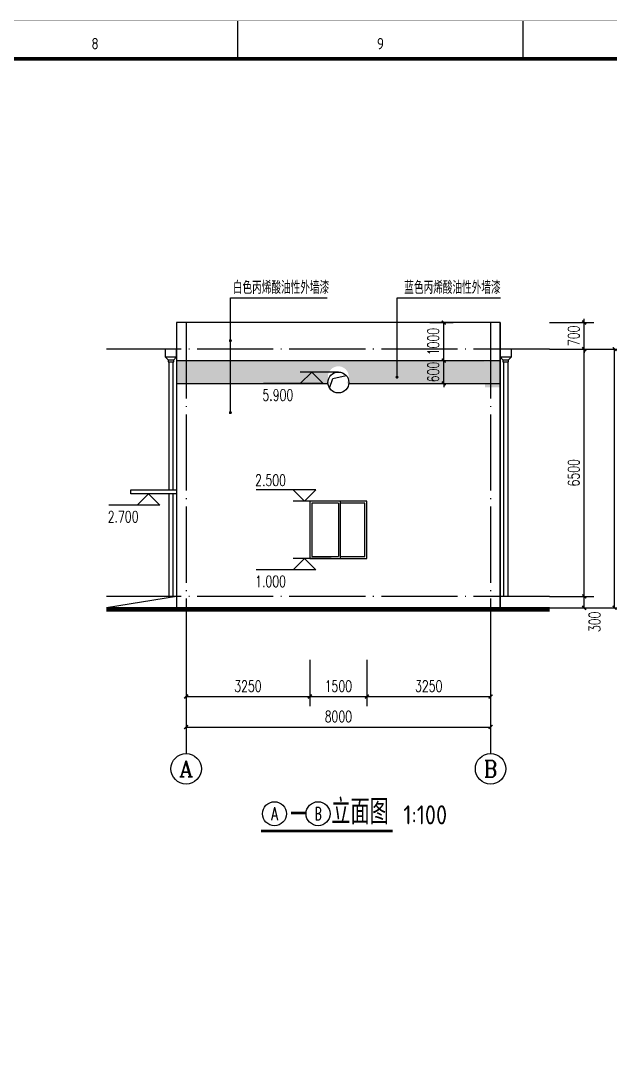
# Model space of a CAD drawing. Extents: x 36816 to 262577, y 14502 to 89811.
# Drawn here: x 211848 to 227343, y 53461 to 80617 of the extents above; entities that cross this region are included whole.
import ezdxf
from ezdxf.enums import TextEntityAlignment as Align

# ---------------------------------------------------------------- set-up
doc = ezdxf.new("R2010")
doc.units = 0
doc.header["$LTSCALE"] = 1000
doc.header["$MEASUREMENT"] = 0
doc.linetypes.add('DOTE', pattern=[2.42, 2, -0.2, 0.02, -0.2])
doc.layers.get('0').update_dxf_attribs({"color": 8})
doc.layers.get('Defpoints').update_dxf_attribs({"color": 8})
for name, color, linetype in [('3T_WOOD', 8, 'Continuous'), ('AXIS', 8, 'Continuous'), ('AXIS_TEXT', 8, 'Continuous'), ('DIM_ELEV', 8, 'Continuous'), ('DIM_LEAD', 8, 'Continuous'), ('DIM_SYMB', 8, 'Continuous'), ('DOTE', 8, 'DOTE'), ('PUB_DIM', 8, 'Continuous'), ('PUB_TEXT', 8, 'Continuous'), ('WALL', 8, 'Continuous'), ('WINDOW', 8, 'Continuous'), ('WINDOW_TEXT', 8, 'Continuous')]:
    doc.layers.add(name, color=color, linetype=linetype)
doc.styles.add('_HZTXT', font='standard.shx', dxfattribs={"width": 0.8, "bigfont": 'haiwenhz.shx'})
doc.styles.add('_TCH_AXIS', font='COMPLEX.shx', dxfattribs={"bigfont": 'gbcbig.shx'})
doc.styles.add('_TCH_DIM', font='simplex.shx', dxfattribs={"bigfont": 'gbcbig.shx'})
doc.styles.add('_TCH_DIM_T3', font='simplex.shx', dxfattribs={"width": 0.705882, "bigfont": 'gbcbig.shx'})
doc.styles.add('COMPLEX', font='COMPLEX')
doc.styles.get("Standard").update_dxf_attribs({"font": 'gbenor.shx', "bigfont": 'gbcbig.shx'})
doc.styles.add('TK', font='GEDITXT.SHX', dxfattribs={"width": 0.85, "height": 3.5, "bigfont": 'DXT.SHX'})
doc.dimstyles.new('_TCH_ARCH&&100', dxfattribs={"dimtxt": 297.5, "dimasz": 100, "dimexe": 250, "dimexo": 300, "dimgap": 126.25, "dimtad": 1, "dimdec": 0, "dimzin": 0, "dimdsep": 46, "dimtxsty": '_TCH_DIM_T3', "dimblk": 'ARCHTICK', "dimcen": 0.09, "dimclrt": 7, "dimazin": 2, "dimtfac": 1, "dimtdec": 0, "dimtix": 1, "dimtmove": 2, "dimatfit": 3, "dimldrblk": 'ARCHTICK', "dimfxl": 0, "dimtolj": 1, "dimtzin": 0, "dimarcsym": 0})

# ---------------------------------------------------------------- blocks, each defined once
blk = doc.blocks.new('_RAINH')
for p, q in [((-150, 0), (-150, -200)), ((150, 0), (-150, 0)), ((150, -200), (150, 0)), ((-150, -200), (150, -200)), ((-150, -200), (-75, -280)), ((75, -280), (150, -200)), ((-75, -280), (75, -280)), ((-75, -280), (-75, -330)), ((-75, -330), (75, -330)), ((75, -330), (75, -280))]:
    blk.add_line(p, q)
blk = doc.blocks.new('GEDI_WK_A11')
at = {"color": 3}
for p, q in [((600, 584), (600, 594)), ((675, 584), (675, 594))]:
    blk.add_line(p, q, dxfattribs=at)
for points, const_width in [([(0, 0), (1050, 0), (1050, 594), (0, 594)], 0.1), ([(25, 10), (1040, 10), (1040, 584), (25, 584)], 1)]:
    blk.add_lwpolyline(points, close=True, dxfattribs=dict(at, const_width=const_width))
for s, p in [('8', (562.5, 588)), ('9', (637.5, 588))]:
    blk.add_text(s, height=3, dxfattribs=at).set_placement(p, align=Align.MIDDLE)
blk = doc.blocks.new('A$C7DF8697A')
blk.add_blockref('GEDI_WK_A11', (0, 0))
at = {"style": 'TK', "width": 0.85}
for tag, height, p in [('PROJECTNAME', 4.75, (985, 44)), ('PHASE', 4, (1027, 44)), ('DRAWINGNAME', 4.75, (995, 31))]:
    blk.add_attdef(tag, text='', height=height, dxfattribs=at).set_placement(p, align=Align.MIDDLE_CENTER)
for tag, p, height in [('APPROVE', (872, 32.75), 3.5), ('DESIGN', (917, 32.75), 3.5), ('REVIEW1', (872, 25.75), 3.5), ('DRAW', (917, 25.75), 3.5), ('REVIEW2', (872, 18.75), 3.5), ('PROPORTION', (917, 18.75), 3.5), ('DRAWINGNUMBER', (967, 18.5), 4), ('CHECK', (872, 11.75), 3.5), ('DATE', (917, 11.75), 3.5), ('VERSION', (1033, 11.75), 3.5)]:
    blk.add_attdef(tag, p, '', height=height, dxfattribs=at)
blk = doc.blocks.new('_ArchTick')
at = {"color": 0, "linetype": 'ByBlock', "const_width": 0.4}
blk.add_lwpolyline([(-0.5, -0.5), (0.5, 0.5)], dxfattribs=at)
blk = doc.blocks.new('*D46')
at = {"layer": 'Defpoints', "color": 0, "transparency": 16777216}
for p in [(222304, 72678), (222966, 72678), (222304, 71678)]:
    blk.add_point(p, dxfattribs=at)
at = {"layer": 'PUB_DIM', "color": 0, "lineweight": -2, "transparency": 16777216}
for p, q in [((222604, 72678), (223216, 72678)), ((222966, 71678), (222966, 72678)), ((222604, 71678), (223216, 71678))]:
    blk.add_line(p, q, dxfattribs=at)
at = {"layer": 'PUB_DIM', "color": 0, "lineweight": -2, "transparency": 16777216, "xscale": 100, "yscale": 100, "zscale": 100}
for p, rotation in [((222966, 72678), 90), ((222966, 71678), 270)]:
    blk.add_blockref('_ArchTick', p, dxfattribs=dict(at, rotation=rotation))
at = {"layer": 'PUB_DIM', "color": 7, "transparency": 16777216, "insert": (222691, 72178), "char_height": 297.5, "attachment_point": 5, "rotation": 90, "style": '_TCH_DIM_T3'}
blk.add_mtext('\\A1;1000', dxfattribs=at)
blk = doc.blocks.new('*D47')
at = {"layer": 'Defpoints', "color": 0, "transparency": 16777216}
for p in [(222304, 71678), (222966, 71678), (222304, 71078)]:
    blk.add_point(p, dxfattribs=at)
at = {"layer": 'PUB_DIM', "color": 0, "lineweight": -2, "transparency": 16777216}
for p, q in [((222966, 71678), (222966, 71778)), ((222604, 71678), (223216, 71678)), ((222966, 71078), (222966, 71678)), ((222604, 71078), (223216, 71078)), ((222966, 71078), (222966, 70978))]:
    blk.add_line(p, q, dxfattribs=at)
at = {"layer": 'PUB_DIM', "color": 0, "lineweight": -2, "transparency": 16777216, "xscale": 100, "yscale": 100, "zscale": 100}
for p, rotation in [((222966, 71678), 270), ((222966, 71078), 90)]:
    blk.add_blockref('_ArchTick', p, dxfattribs=dict(at, rotation=rotation))
at = {"layer": 'PUB_DIM', "color": 7, "transparency": 16777216, "insert": (222691, 71378), "char_height": 297.5, "attachment_point": 5, "rotation": 90, "style": '_TCH_DIM_T3'}
blk.add_mtext('\\A1;600', dxfattribs=at)
blk = doc.blocks.new('*D69')
at = {"layer": 'AXIS', "color": 0, "lineweight": -2, "transparency": 16777216}
for p, q in [((216196, 64313), (216196, 61793)), ((224196, 64313), (224196, 61793)), ((216196, 62043), (224196, 62043))]:
    blk.add_line(p, q, dxfattribs=at)
at = {"layer": 'Defpoints', "color": 0, "transparency": 16777216}
for p in [(216196, 64613), (224196, 64613), (224196, 62043)]:
    blk.add_point(p, dxfattribs=at)
at = {"layer": 'AXIS', "color": 0, "lineweight": -2, "transparency": 16777216, "xscale": 100, "yscale": 100, "zscale": 100, "rotation": 180}
blk.add_blockref('_ArchTick', (216196, 62043), dxfattribs=at)
at = {"layer": 'AXIS', "color": 0, "lineweight": -2, "transparency": 16777216, "xscale": 100, "yscale": 100, "zscale": 100}
blk.add_blockref('_ArchTick', (224196, 62043), dxfattribs=at)
at = {"layer": 'AXIS', "color": 7, "transparency": 16777216, "insert": (220196, 62318), "char_height": 297.5, "attachment_point": 5, "style": '_TCH_DIM_T3'}
blk.add_mtext('\\A1;8000', dxfattribs=at)
blk = doc.blocks.new('*D70')
at = {"layer": 'Defpoints', "color": 0, "transparency": 16777216}
for p in [(216196, 64109), (219446, 64109), (219446, 62843)]:
    blk.add_point(p, dxfattribs=at)
at = {"layer": 'PUB_DIM', "color": 0, "lineweight": -2, "transparency": 16777216}
for p, q in [((216196, 63809), (216196, 62593)), ((219446, 63809), (219446, 62593)), ((216196, 62843), (219446, 62843))]:
    blk.add_line(p, q, dxfattribs=at)
at = {"layer": 'PUB_DIM', "color": 0, "lineweight": -2, "transparency": 16777216, "xscale": 100, "yscale": 100, "zscale": 100, "rotation": 180}
blk.add_blockref('_ArchTick', (216196, 62843), dxfattribs=at)
at = {"layer": 'PUB_DIM', "color": 0, "lineweight": -2, "transparency": 16777216, "xscale": 100, "yscale": 100, "zscale": 100}
blk.add_blockref('_ArchTick', (219446, 62843), dxfattribs=at)
at = {"layer": 'PUB_DIM', "color": 7, "transparency": 16777216, "insert": (217821, 63118), "char_height": 297.5, "attachment_point": 5, "style": '_TCH_DIM_T3'}
blk.add_mtext('\\A1;3250', dxfattribs=at)
blk = doc.blocks.new('*D71')
at = {"layer": 'Defpoints', "color": 0, "transparency": 16777216}
for p in [(219446, 64109), (220946, 64109), (220946, 62843)]:
    blk.add_point(p, dxfattribs=at)
at = {"layer": 'PUB_DIM', "color": 0, "lineweight": -2, "transparency": 16777216}
for p, q in [((219446, 63809), (219446, 62593)), ((220946, 63809), (220946, 62593)), ((219446, 62843), (220946, 62843))]:
    blk.add_line(p, q, dxfattribs=at)
at = {"layer": 'PUB_DIM', "color": 0, "lineweight": -2, "transparency": 16777216, "xscale": 100, "yscale": 100, "zscale": 100, "rotation": 180}
blk.add_blockref('_ArchTick', (219446, 62843), dxfattribs=at)
at = {"layer": 'PUB_DIM', "color": 0, "lineweight": -2, "transparency": 16777216, "xscale": 100, "yscale": 100, "zscale": 100}
blk.add_blockref('_ArchTick', (220946, 62843), dxfattribs=at)
at = {"layer": 'PUB_DIM', "color": 7, "transparency": 16777216, "insert": (220196, 63118), "char_height": 297.5, "attachment_point": 5, "style": '_TCH_DIM_T3'}
blk.add_mtext('\\A1;1500', dxfattribs=at)
blk = doc.blocks.new('*D72')
at = {"layer": 'Defpoints', "color": 0, "transparency": 16777216}
for p in [(220946, 64109), (224196, 64109), (224196, 62843)]:
    blk.add_point(p, dxfattribs=at)
at = {"layer": 'PUB_DIM', "color": 0, "lineweight": -2, "transparency": 16777216}
for p, q in [((220946, 63809), (220946, 62593)), ((224196, 63809), (224196, 62593)), ((220946, 62843), (224196, 62843))]:
    blk.add_line(p, q, dxfattribs=at)
at = {"layer": 'PUB_DIM', "color": 0, "lineweight": -2, "transparency": 16777216, "xscale": 100, "yscale": 100, "zscale": 100, "rotation": 180}
blk.add_blockref('_ArchTick', (220946, 62843), dxfattribs=at)
at = {"layer": 'PUB_DIM', "color": 0, "lineweight": -2, "transparency": 16777216, "xscale": 100, "yscale": 100, "zscale": 100}
blk.add_blockref('_ArchTick', (224196, 62843), dxfattribs=at)
at = {"layer": 'PUB_DIM', "color": 7, "transparency": 16777216, "insert": (222571, 63118), "char_height": 297.5, "attachment_point": 5, "style": '_TCH_DIM_T3'}
blk.add_mtext('\\A1;3250', dxfattribs=at)
blk = doc.blocks.new('*D73')
at = {"layer": 'Defpoints', "color": 0, "transparency": 16777216}
for p in [(225746, 71978), (227456, 71978), (225746, 65178)]:
    blk.add_point(p, dxfattribs=at)
at = {"layer": 'PUB_DIM', "color": 0, "lineweight": -2, "transparency": 16777216}
for p, q in [((226046, 71978), (227706, 71978)), ((227456, 65178), (227456, 71978)), ((226046, 65178), (227706, 65178))]:
    blk.add_line(p, q, dxfattribs=at)
at = {"layer": 'PUB_DIM', "color": 0, "lineweight": -2, "transparency": 16777216, "xscale": 100, "yscale": 100, "zscale": 100}
for p, rotation in [((227456, 71978), 90), ((227456, 65178), 270)]:
    blk.add_blockref('_ArchTick', p, dxfattribs=dict(at, rotation=rotation))
at = {"layer": 'PUB_DIM', "color": 7, "transparency": 16777216, "insert": (227731, 68908), "char_height": 297.5, "attachment_point": 5, "rotation": 90, "style": '_TCH_DIM_T3'}
blk.add_mtext('\\A1;6800', dxfattribs=at)
blk = doc.blocks.new('*D74')
at = {"layer": 'Defpoints', "color": 0, "transparency": 16777216}
for p in [(225446, 72678), (226656, 72678), (225446, 71978)]:
    blk.add_point(p, dxfattribs=at)
at = {"layer": 'PUB_DIM', "color": 0, "lineweight": -2, "transparency": 16777216}
for p, q in [((226656, 72678), (226656, 72778)), ((225746, 72678), (226906, 72678)), ((226656, 71978), (226656, 72678)), ((225746, 71978), (226906, 71978)), ((226656, 71978), (226656, 71878))]:
    blk.add_line(p, q, dxfattribs=at)
at = {"layer": 'PUB_DIM', "color": 0, "lineweight": -2, "transparency": 16777216, "xscale": 100, "yscale": 100, "zscale": 100}
for p, rotation in [((226656, 72678), 270), ((226656, 71978), 90)]:
    blk.add_blockref('_ArchTick', p, dxfattribs=dict(at, rotation=rotation))
at = {"layer": 'PUB_DIM', "color": 7, "transparency": 16777216, "insert": (226381, 72328), "char_height": 297.5, "attachment_point": 5, "rotation": 90, "style": '_TCH_DIM_T3'}
blk.add_mtext('\\A1;700', dxfattribs=at)
blk = doc.blocks.new('*D75')
at = {"layer": 'Defpoints', "color": 0, "transparency": 16777216}
for p in [(225446, 71978), (226656, 71978), (225446, 65478)]:
    blk.add_point(p, dxfattribs=at)
at = {"layer": 'PUB_DIM', "color": 0, "lineweight": -2, "transparency": 16777216}
for p, q in [((225746, 71978), (226906, 71978)), ((226656, 65478), (226656, 71978)), ((225746, 65478), (226906, 65478))]:
    blk.add_line(p, q, dxfattribs=at)
at = {"layer": 'PUB_DIM', "color": 0, "lineweight": -2, "transparency": 16777216, "xscale": 100, "yscale": 100, "zscale": 100}
for p, rotation in [((226656, 71978), 90), ((226656, 65478), 270)]:
    blk.add_blockref('_ArchTick', p, dxfattribs=dict(at, rotation=rotation))
at = {"layer": 'PUB_DIM', "color": 7, "transparency": 16777216, "insert": (226381, 68728), "char_height": 297.5, "attachment_point": 5, "rotation": 90, "style": '_TCH_DIM_T3'}
blk.add_mtext('\\A1;6500', dxfattribs=at)
blk = doc.blocks.new('*D76')
at = {"layer": 'Defpoints', "color": 0, "transparency": 16777216}
for p in [(225446, 65478), (226656, 65478), (225446, 65178)]:
    blk.add_point(p, dxfattribs=at)
at = {"layer": 'PUB_DIM', "color": 0, "lineweight": -2, "transparency": 16777216}
for p, q in [((225746, 65478), (226906, 65478)), ((226656, 65178), (226656, 65478)), ((225746, 65178), (226906, 65178))]:
    blk.add_line(p, q, dxfattribs=at)
at = {"layer": 'PUB_DIM', "color": 0, "lineweight": -2, "transparency": 16777216, "xscale": 100, "yscale": 100, "zscale": 100}
for p, rotation in [((226656, 65478), 90), ((226656, 65178), 270)]:
    blk.add_blockref('_ArchTick', p, dxfattribs=dict(at, rotation=rotation))
at = {"layer": 'PUB_DIM', "color": 7, "transparency": 16777216, "insert": (226931, 64808), "char_height": 297.5, "attachment_point": 5, "rotation": 90, "style": '_TCH_DIM_T3'}
blk.add_mtext('\\A1;300', dxfattribs=at)
blk = doc.blocks.new('_AXISO')
blk.add_circle((0, 0), 0.5)
at = {"layer": 'AXIS_TEXT', "style": 'COMPLEX', "width": 1.041667}
blk.add_attdef('A', text='', height=0.56, dxfattribs=at).set_placement((-0.25, -0.28), (0.25, -0.28), align=Align.FIT)

msp = doc.modelspace()

# ---------------------------------------------------------------- hatches: boundary and pattern name
h = msp.add_hatch()
h.set_pattern_fill('DOTS', color=4, scale=50, style=0)
h.set_pattern_definition([(0, (208046.5, 70978.13), (39.6875, 79.375), [0, -79.375])])
h.paths.add_polyline_path([(224146.5, 71648.1), (224046.5, 71648.1), (224046.5, 70978.1), (224146.5, 70978.1)])
h.paths.add_polyline_path([(224246.5, 71678.1), (224171.5, 71678.1), (224171.5, 71648.1), (224146.5, 71648.1), (224146.5, 70978.1), (224246.5, 70978.1)])
h.paths.add_polyline_path([(224246.5, 70978.1), (224446.5, 70978.1), (224446.5, 71678.1), (224246.5, 71678.1)])
h.paths.add_polyline_path([(215946.5, 71078.1), (224046.5, 71078.1), (224046.5, 71648.1), (224021.5, 71648.1), (224021.5, 71678.1), (215946.5, 71678.1)])
edge = h.paths.add_edge_path()
edge.add_line((219984.4, 71078.1), (220408.6, 71078.1))
edge.add_arc((220196.5, 71253.1), 275, 320.4788, 579.5212)

# ---------------------------------------------------------------- linework, layer by layer
at = {"color": 4}
for p, q in [((215946.5, 71678.1), (224446.5, 71678.1)), ((215946.5, 71078.1), (219922.6, 71078.1)), ((220470.4, 71078.1), (224446.5, 71078.1))]:
    msp.add_line(p, q, dxfattribs=at)
at = {"color": 6}
msp.add_lwpolyline([(219964.7, 70955.1), (220055.5, 71203), (220397.8, 71290.5)], dxfattribs=at)
at = {"const_width": 100}
msp.add_lwpolyline([(225746.5, 65128.1), (218696.5, 65128.1), (214099.6, 65128.1)], dxfattribs=at)
at = {"color": 6}
msp.add_circle((220196.5, 71103.1), 275, dxfattribs=at)
at = {"layer": '3T_WOOD'}
for p, q in [((215746.5, 68278.1), (215746.5, 71648.1)), ((215846.5, 71648.1), (215846.5, 68278.1)), ((224546.5, 65478.1), (224546.5, 71648.1)), ((224646.5, 71648.1), (224646.5, 65478.1)), ((215746.5, 65478.1), (215746.5, 68178.1)), ((215846.5, 68178.1), (215846.5, 65478.1))]:
    msp.add_line(p, q, dxfattribs=at)
at = {"layer": 'AXIS'}
for p, q in [((216196.5, 64613), (216196.5, 61343.2)), ((224196.5, 64613), (224196.5, 61343.2))]:
    msp.add_line(p, q, dxfattribs=at)
at = {"layer": 'DIM_ELEV'}
for p, q in [((219496.5, 71378.1), (219196.5, 71078.1)), ((220196.5, 71378.1), (219196.5, 71378.1)), ((219496.5, 71378.1), (219796.5, 71078.1)), ((219796.5, 71078.1), (218231.5, 71078.1)), ((215206.5, 68178.1), (214906.5, 67878.1)), ((215206.5, 68178.1), (215506.5, 67878.1)), ((219605.3, 68278.1), (218040.3, 68278.1)), ((219305.3, 67978.1), (219005.3, 68278.1)), ((219305.3, 67978.1), (219605.3, 68278.1)), ((220005.3, 67978.1), (219005.3, 67978.1)), ((215506.5, 67878.1), (214164.9, 67878.1)), ((219305.3, 66478.1), (219005.3, 66178.1)), ((220005.3, 66478.1), (219005.3, 66478.1)), ((219305.3, 66478.1), (219605.3, 66178.1)), ((219605.3, 66178.1), (218040.3, 66178.1))]:
    msp.add_line(p, q, dxfattribs=at)
at = {"layer": 'DIM_LEAD'}
for p, q in [((217359.1, 70309.7), (217359.1, 73326.5)), ((217359.1, 72202), (217359.1, 73326.5)), ((217359.1, 73326.5), (219904.8, 73326.5)), ((221737.6, 71243.7), (221737.6, 73325.7)), ((221737.6, 73325.7), (224454.2, 73325.7))]:
    msp.add_line(p, q, dxfattribs=at)
at = {"layer": 'DIM_LEAD', "const_width": 40}
for points in [[(217359.1, 72182, 1), (217359.1, 72222, 1)], [(221737.6, 71223.7, 1), (221737.6, 71263.7, 1)], [(217359.1, 70289.7, 1), (217359.1, 70329.7, 1)]]:
    msp.add_lwpolyline(points, format="xyb", close=True, dxfattribs=at)
at = {"layer": 'DIM_SYMB', "const_width": 70}
msp.add_lwpolyline([(218167.4, 59308), (221625.3, 59308)], dxfattribs=at)
at = {"layer": 'DOTE'}
for p, q in [((216196.5, 72678.1), (216196.5, 64613)), ((224196.5, 72678.1), (224196.5, 64613)), ((225746.5, 71978.1), (214099.6, 71978.1)), ((225746.5, 65478.1), (214099.6, 65478.1))]:
    msp.add_line(p, q, dxfattribs=at)
at = {"layer": 'PUB_TEXT'}
for centre in [(218517.4, 59763), (219662.6, 59763)]:
    msp.add_circle(centre, 315, dxfattribs=at)
at = {"layer": 'WALL'}
for p, q in [((215946.5, 72678.1), (215946.5, 65103.1)), ((224446.5, 72678.1), (215946.5, 72678.1)), ((224446.5, 72678.1), (224446.5, 65103.1))]:
    msp.add_line(p, q, dxfattribs=at)
for points in [[(224446.5, 65178.1), (224446.5, 72678.1), (215946.5, 72678.1), (215946.5, 65178.1)], [(225746.5, 65178.1), (218696.5, 65178.1), (214099.6, 65178.1)]]:
    msp.add_lwpolyline(points, dxfattribs=at)
at = {"layer": 'WINDOW'}
for p, q in [((220196.5, 67928.1), (220196.5, 66528.1)), ((220246.5, 67978.1), (220246.5, 66478.1))]:
    msp.add_line(p, q, dxfattribs=at)
msp.add_lwpolyline([(219446.5, 66478.1), (220946.5, 66478.1), (220946.5, 67978.1), (219446.5, 67978.1)], close=True, dxfattribs=at)
for points in [[(220196.5, 67928.1), (219496.5, 67928.1), (219496.5, 66528.1), (220196.5, 66528.1)], [(220246.5, 66528.1), (220896.5, 66528.1), (220896.5, 67928.1), (220246.5, 67928.1)]]:
    msp.add_lwpolyline(points, dxfattribs=at)
at = {"layer": 'WINDOW_TEXT', "color": 2}
msp.add_lwpolyline([(214746.5, 68278.1), (215946.5, 68278.1), (215946.5, 68178.1), (214746.5, 68178.1)], close=True, dxfattribs=at)
msp.add_lwpolyline([(215946.5, 65478.1), (214099.6, 65178.1)], dxfattribs=at)

# ---------------------------------------------------------------- block references
at = {"xscale": 100, "yscale": 100, "zscale": 100}
msp.add_blockref('A$C7DF8697A', (157552.4, 21212.3), dxfattribs=at)
at = {"layer": '3T_WOOD'}
for p in [(215796.5, 71978.1), (224596.5, 71978.1)]:
    msp.add_blockref('_RAINH', p, dxfattribs=at)
at = {"layer": 'AXIS'}
ref = msp.add_blockref('_AXISO', (216196.5, 60943.2), dxfattribs=dict(at, xscale=800, yscale=800, zscale=800))
ref.add_attrib('A', 'A', dxfattribs={"layer": 'AXIS_TEXT', "height": 425.2, "style": '_TCH_AXIS'}).set_placement((216014.3, 60730.6), (216378.7, 60730.6), align=Align.FIT)
ref = msp.add_blockref('_AXISO', (224196.5, 60943.2), dxfattribs=dict(at, xscale=800, yscale=800, zscale=800))
ref.add_attrib('A', 'B', dxfattribs={"layer": 'AXIS_TEXT', "height": 435.3, "style": '_TCH_AXIS'}).set_placement((224020.3, 60725.5), (224372.7, 60725.5), align=Align.FIT)

# ---------------------------------------------------------------- texts
at = {"layer": 'PUB_TEXT', "style": '_TCH_DIM'}
for s, p in [('白色丙烯酸油性外墙漆', (217424.2, 73431.5)), ('蓝色丙烯酸油性外墙漆', (221928.9, 73430.7))]:
    msp.add_text(s, height=337.59, dxfattribs=at).set_placement(p)
at = {"layer": 'PUB_TEXT'}
for s, height, style, width, p in [('5.900', 297.5, '_TCH_DIM', 0.705882, (218201.5, 70623.1)), ('2.500', 297.5, '_TCH_DIM', 0.705882, (218010.3, 68383.1)), ('2.700', 297.5, '_TCH_DIM', 0.705882, (214134.9, 67423.1)), ('1.000', 297.5, '_TCH_DIM', 0.705882, (218010.3, 65723.1)), ('立面图', 661.42, '_HZTXT', 0.8, (220012.6, 59483)), ('-', 700, '_HZTXT', 0.8, (218867.4, 59483))]:
    msp.add_text(s, height=height, dxfattribs=dict(at, style=style, width=width)).set_placement(p)
at = {"layer": 'PUB_TEXT', "style": '_HZTXT'}
for s, width, p, p2 in [('A', 0.673077, (218431.2, 59594.8), (218603.7, 59594.8)), ('B', 0.769231, (219576.3, 59594.8), (219748.8, 59594.8))]:
    msp.add_text(s, height=336.4, dxfattribs=dict(at, width=width)).set_placement(p, p2, align=Align.FIT)
at = {"layer": 'PUB_TEXT'}
msp.add_text('1:100', height=500, dxfattribs=at).set_placement((221905.3, 59483))

# ---------------------------------------------------------------- dimensions: what is measured, and where the dimension line sits
at = {"layer": 'AXIS'}
dim = msp.add_aligned_dim(p1=(216196.5, 64613), p2=(224196.5, 64613), distance=-2569.9, dimstyle='_TCH_ARCH&&100', dxfattribs=at)
dim.commit()
dim.dimension.update_dxf_attribs({"geometry": '*D69', "text_midpoint": (220196.5, 62318.2)})
at = {"layer": 'PUB_DIM'}
for p1, p2, distance, picture, middle in [((225446.5, 71978.1), (225446.5, 72678.1), -1209.4, '*D74', (226380.9, 72328.1)), ((222304.2, 71678.1), (222304.2, 72678.1), -661.5, '*D46', (222690.8, 72178.1)), ((225446.5, 65478.1), (225446.5, 71978.1), -1209.4, '*D75', (226380.9, 68728.1)), ((222304.2, 71078.1), (222304.2, 71678.1), -661.5, '*D47', (222690.8, 71378.1)), ((216196.5, 64109.4), (219446.5, 64109.4), -1266.2, '*D70', (217821.5, 63118.2)), ((219446.5, 64109.4), (220946.5, 64109.4), -1266.2, '*D71', (220196.5, 63118.2)), ((220946.5, 64109.4), (224196.5, 64109.4), -1266.2, '*D72', (222571.5, 63118.2))]:
    dim = msp.add_aligned_dim(p1=p1, p2=p2, distance=distance, dimstyle='_TCH_ARCH&&100', dxfattribs=at)
    dim.commit()
    dim.dimension.update_dxf_attribs({"geometry": picture, "text_midpoint": middle})
for base, p1, p2, picture, middle in [((227455.9, 71978.1), (225746.5, 65178.1), (225746.5, 71978.1), '*D73', (227730.9, 68907.5)), ((226655.9, 65478.1), (225446.5, 65178.1), (225446.5, 65478.1), '*D76', (226930.9, 64808.1))]:
    dim = msp.add_linear_dim(base=base, p1=p1, p2=p2, angle=90, dimstyle='_TCH_ARCH&&100', dxfattribs=at)
    dim.commit()
    dim.dimension.update_dxf_attribs({"geometry": picture, "text_midpoint": middle, "dimtype": 129})

doc.saveas('drawing.dxf')
